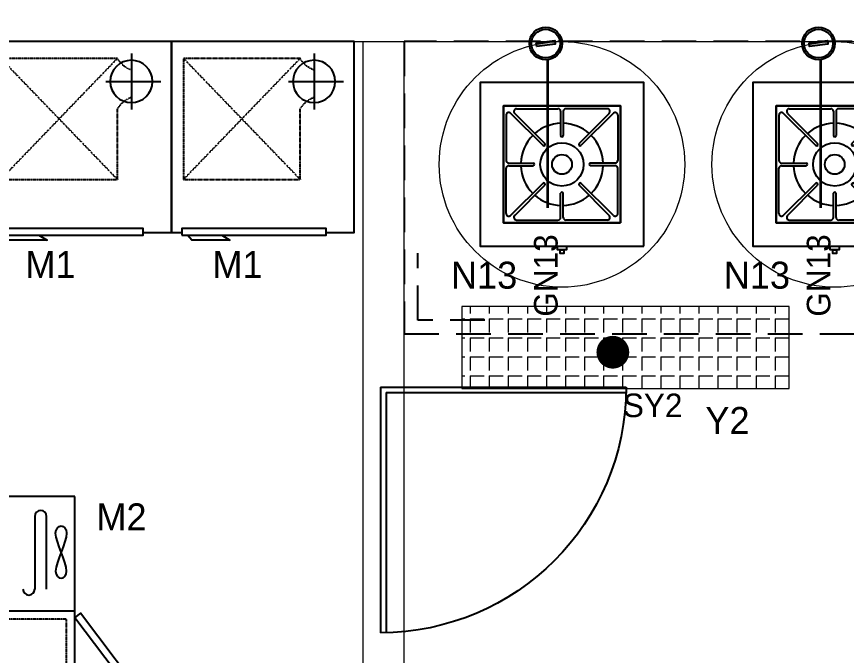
# Model space of a CAD drawing. Header units: centimetres. Extents: x -72470 to -43129, y -18750 to -16337.
# Drawn here: x -47186.1 to -46881.9, y -17133.6 to -16899.4 of the extents above; entities that cross this region are included whole.
import ezdxf

# ---------------------------------------------------------------- set-up
doc = ezdxf.new("R2010")
doc.units = ezdxf.units.CM
doc.header["$MEASUREMENT"] = 0
for name, pattern in [('Dashed', [0.005644, 0.002822, -0.002822]), ('DUZ', [0]), ('HIDDENX2', [19.05, 12.7, -6.35])]:
    doc.linetypes.add(name, pattern=pattern)
doc.layers.get('0').update_dxf_attribs({"linetype": 'DUZ', "lineweight": 0})
for name, color, linetype in [('002 Çizgi', 7, 'Continuous'), ('11-021_500-BLOK B-str_zemin_kat$0$2DTARAMA1', 253, 'Continuous'), ('CIHAZ', 2, 'Continuous'), ('kapı ABD', 55, 'Continuous'), ('S2000-002 Çizgi', 7, 'Continuous'), ('S2000-024 Gaz Tes İşaretler', 3, 'Continuous'), ('SIH', 4, 'Continuous'), ('SU', 152, 'Continuous')]:
    doc.layers.add(name, color=color, linetype=linetype)
for name, color, linetype, lineweight in [('ELK', 1, 'Continuous', 35), ('GAZ', 200, 'Continuous', 25), ('TEFRIS', 30, 'Continuous', 9)]:
    doc.layers.add(name, color=color, linetype=linetype, lineweight=lineweight)
doc.styles.add('TAKSİM', font='GOTHIC.TTF', dxfattribs={"height": 20})

# ---------------------------------------------------------------- blocks, each defined once
blk = doc.blocks.new('A$C73A43FF4')
at = {"layer": 'S2000-002 Çizgi'}
for p, q in [((13.35, 53.03), (28.55, 53.03)), ((29.52, 52.07), (29.52, 43.2)), ((30.48, 52.07), (30.48, 43.2)), ((46.65, 53.03), (31.45, 53.03)), ((51.43, 11.2), (51.43, 54.05)), ((9.54, 50.64), (9.54, 34.07)), ((11.11, 51.39), (23.07, 39.5)), ((12.74, 51.31), (23.68, 40.25)), ((47.26, 51.31), (36.32, 40.25)), ((48.89, 51.39), (36.93, 39.5)), ((50.46, 50.64), (50.46, 34.07)), ((23.75, 39.58), (23.75, 39.58)), ((36.25, 39.58), (36.25, 39.58)), ((9.54, 14.61), (9.54, 31.18)), ((10.5, 33.11), (19.51, 33.11)), ((10.5, 32.14), (19.51, 32.14)), ((10.5, 32.14), (19.51, 32.14)), ((49.5, 33.11), (40.49, 33.11)), ((49.5, 32.14), (40.49, 32.14)), ((49.5, 32.14), (40.49, 32.14)), ((50.46, 14.61), (50.46, 31.18)), ((11.11, 13.86), (23.07, 25.75)), ((12.74, 13.93), (23.68, 24.99)), ((23.75, 25.67), (23.75, 25.67)), ((36.25, 25.67), (36.25, 25.67)), ((47.26, 13.93), (36.32, 24.99)), ((48.89, 13.86), (36.93, 25.75)), ((29.52, 13.18), (29.52, 22.04)), ((30.48, 13.18), (30.48, 22.04)), ((13.35, 12.22), (28.55, 12.22)), ((46.65, 12.22), (31.45, 12.22)), ((8.57, 11.2), (51.43, 11.2))]:
    blk.add_line(p, q, dxfattribs=at)
for points in [[(60, 2.62), (60, 62.62), (0, 62.62), (0, 2.62)], [(51.43, 11.2), (51.43, 54.05), (8.57, 54.05), (8.57, 11.2)], [(51.43, 11.2), (8.57, 11.2), (8.57, 54.05), (51.43, 54.05)], [(51.43, 11.2), (8.57, 11.2), (8.57, 54.05), (51.43, 54.05)], [(28.36, 2.62), (31.64, 2.62), (31.64, 1.31), (28.36, 1.31)], [(29.34, 1.31), (30.66, 1.31), (30.66, 0), (29.34, 0)]]:
    blk.add_lwpolyline(points, close=True, dxfattribs=at)
for radius in [7.93, 3.64]:
    blk.add_circle((30, 32.62), radius, dxfattribs=at)
for centre, radius, start, end in [((13.35, 52.07), 0.965, 90, 231.148), ((28.55, 52.07), 0.965, 360, 90), ((31.45, 52.07), 0.965, 90, 180), ((46.65, 52.07), 0.965, 308.852, 90), ((10.5, 50.64), 0.965, 51.148, 180), ((49.5, 50.64), 0.965, 360, 128.852), ((30, 32.62), 15.07, 91.8351, 131.3748), ((30, 32.62), 15.07, 48.6252, 88.1649), ((30, 32.62), 15.07, 135.2011, 178.1649), ((30, 43.2), 0.483, 180, 270), ((30, 43.2), 0.483, 270, 360), ((30, 32.62), 15.07, 1.8351, 44.7989), ((23.37, 39.88), 0.483, 231.1535, 321.1357), ((23.37, 39.88), 0.483, 321.1471, 51.1404), ((36.63, 39.88), 0.483, 128.8596, 218.8529), ((36.63, 39.88), 0.483, 218.8643, 308.8465), ((10.5, 34.07), 0.965, 180, 270), ((49.5, 34.07), 0.965, 270, 360), ((10.5, 31.18), 0.965, 90, 180), ((30, 32.62), 15.07, 181.8351, 224.7989), ((19.51, 32.62), 0.483, 360, 90), ((19.51, 32.62), 0.483, 270, 360), ((40.49, 32.62), 0.483, 90, 180), ((40.49, 32.62), 0.483, 180, 270), ((30, 32.62), 15.07, 315.2011, 358.1649), ((49.5, 31.18), 0.965, 0, 90), ((23.37, 25.37), 0.483, 38.8643, 128.8465), ((23.37, 25.37), 0.483, 308.8596, 38.8529), ((36.63, 25.37), 0.483, 141.1471, 231.1404), ((36.63, 25.37), 0.483, 51.1535, 141.1357), ((30, 32.62), 15.07, 228.6252, 268.1649), ((30, 22.04), 0.483, 90, 180), ((30, 22.04), 0.483, 0, 90), ((30, 32.62), 15.07, 271.8351, 311.3748), ((10.5, 14.61), 0.965, 180, 308.852), ((13.35, 13.18), 0.965, 128.852, 270), ((28.55, 13.18), 0.965, 270, 0), ((31.45, 13.18), 0.965, 180, 270), ((46.65, 13.18), 0.965, 270, 51.148), ((49.5, 14.61), 0.965, 231.148, 0)]:
    blk.add_arc(centre, radius, start, end, dxfattribs=at)
blk = doc.blocks.new('rtyjjkw5')
at = {"layer": 'kapı ABD', "color": 7}
for p, q in [((-2, 2), (-2, 90)), ((0, 0), (0, 90)), ((-2, 2), (-90, 2)), ((0, 0), (-90, 0))]:
    blk.add_line(p, q, dxfattribs=at)
blk.add_arc((0, 0), 90, 90, 180, dxfattribs=at)
blk = doc.blocks.new('A$C5B5611F4')
at = {"layer": 'CIHAZ', "color": 1}
for p, q in [((14.73, 68.47), (14.73, 47.92)), ((24.09, 58.19), (3.98, 58.19))]:
    blk.add_line(p, q, dxfattribs=at)
at = {"layer": 'CIHAZ', "color": 5, "linetype": 'Dashed'}
for p, q in [((19.82, 66.66), (62.62, 22.28)), ((62.62, 66.66), (19.82, 22.28))]:
    blk.add_line(p, q, dxfattribs=at)
at = {"layer": 'CIHAZ', "color": 5}
for points in [[(63.2, 1.82), (10.36, 1.82), (10.36, 4.32), (63.2, 4.32)], [(61.2, 1.82), (48.6, 1.82), (45.6, 0), (59.6, 0)]]:
    blk.add_lwpolyline(points, close=True, dxfattribs=at)
at = {"layer": 'CIHAZ', "color": 1}
blk.add_circle((14.73, 58.19), 7.76, dxfattribs=at)
at = {"layer": 'S2000-002 Çizgi', "linetype": 'Dashed'}
for p, q in [((19.82, 66.66), (62.62, 66.66)), ((62.62, 66.66), (62.62, 22.28)), ((19.82, 22.28), (19.82, 48.05)), ((62.62, 22.28), (19.82, 22.28))]:
    blk.add_line(p, q, dxfattribs=at)
at = {"layer": 'S2000-002 Çizgi'}
blk.add_lwpolyline([(10.36, 2.81), (0, 2.81), (0, 72.81), (67, 72.81), (67, 2.81), (63.2, 2.81)], dxfattribs=at)
at = {"layer": 'S2000-002 Çizgi', "linetype": 'Dashed'}
for centre, radius, start, end in [((11.6, 71.22), 9.4, 291.2079, 330.9566), ((11, 43.02), 10.16, 29.6907, 66.7752)]:
    blk.add_arc(centre, radius, start, end, dxfattribs=at)
blk = doc.blocks.new('A$C01E77913')
at = {"layer": 'S2000-002 Çizgi'}
for points in [[(2, 26.8), (15, 26.8, -0.414214), (17, 24.8), (17, 2, -0.414214), (15, 0), (2, 0, -0.414214), (0, 2), (0, 24.8, -0.414214)], [(4, 24.8), (13, 24.8, -0.414214), (15, 22.8), (15, 4, -0.414214), (13, 2), (4, 2, -0.414214), (2, 4), (2, 22.8, -0.414214)]]:
    blk.add_lwpolyline(points, format="xyb", close=True, dxfattribs=at)
blk.add_lwpolyline([(4.71, 14.27), (12.21, 14.27), (12.21, 13.52), (4.71, 13.52)], close=True, dxfattribs=at)
blk.add_circle((8.46, 13.87), 3.82, dxfattribs=at)
blk = doc.blocks.new('A$C6C637BAC')
at = {"layer": '002 Çizgi', "color": 7}
for p, q in [((2, 140), (2, 0)), ((55.32, 132.67), (55.32, 106)), ((59.66, 106), (59.66, 132.67)), ((63.14, 127.7), (63.6, 128.52)), ((63.6, 128.52), (64.24, 129.01)), ((64.24, 129.01), (64.97, 129.17)), ((64.97, 129.17), (65.71, 129.01)), ((65.71, 129.01), (66.35, 128.52)), ((66.35, 128.52), (66.8, 127.7)), ((62.97, 126.56), (63.14, 127.7)), ((63.14, 125.1), (62.97, 126.56)), ((63.6, 123.4), (63.14, 125.1)), ((66.8, 125.1), (66.35, 123.4)), ((66.8, 127.7), (66.97, 126.56)), ((66.97, 126.56), (66.8, 125.1)), ((64.24, 121.54), (63.6, 123.4)), ((66.35, 123.4), (65.71, 121.54)), ((64.97, 119.59), (64.24, 121.54)), ((64.97, 119.59), (64.24, 117.64)), ((65.71, 121.54), (64.97, 119.59)), ((65.71, 117.64), (64.97, 119.59)), ((63.6, 115.78), (63.14, 114.07)), ((64.24, 117.64), (63.6, 115.78)), ((66.35, 115.78), (65.71, 117.64)), ((66.8, 114.07), (66.35, 115.78)), ((63.14, 114.07), (62.97, 112.62)), ((62.97, 112.62), (63.14, 111.47)), ((66.97, 112.62), (66.8, 114.07)), ((66.8, 111.47), (66.97, 112.62)), ((63.14, 111.47), (63.6, 110.66)), ((63.6, 110.66), (64.24, 110.17)), ((64.24, 110.17), (64.97, 110)), ((64.97, 110), (65.71, 110.17)), ((65.71, 110.17), (66.35, 110.66)), ((66.35, 110.66), (66.8, 111.47))]:
    blk.add_line(p, q, dxfattribs=at)
for points in [[(70, 140), (0, 140), (0, 0), (70, 0)], [(32, 0), (32, 140), (0, 140), (0, 0)], [(97.82, 63.04), (72.05, 97.15), (70, 95.6), (95.77, 61.49)], [(97.82, 35.2), (72.05, 1.09), (70, 2.64), (95.77, 36.75)]]:
    blk.add_lwpolyline(points, close=True, dxfattribs=at)
blk.add_lwpolyline([(2, 98), (70, 98)], dxfattribs=at)
at = {"layer": '002 Çizgi', "color": 7, "linetype": 'Dashed'}
blk.add_lwpolyline([(5, 95), (5, 3), (67, 3), (67, 95)], close=True, dxfattribs=at)
at = {"layer": '002 Çizgi', "color": 7, "const_width": 0.427}
for points in [[(96.12, 65.28), (97.44, 66.28), (93.18, 71.91), (92.09, 73.36)], [(96.12, 32.96), (97.44, 31.96), (93.18, 26.33), (92.09, 24.89)]]:
    blk.add_lwpolyline(points, dxfattribs=at)
at = {"layer": '002 Çizgi', "color": 7}
for centre, radius, start, end in [((57.49, 132.67), 2.17, 0, 180), ((53.15, 106), 2.17, 180, 0), ((70, 95.6), 42.75, 270, 310.5092), ((70, 2.64), 42.75, 49.4908, 90)]:
    blk.add_arc(centre, radius, start, end, dxfattribs=at)
at = {"layer": '002 Çizgi', "color": 7, "xscale": -1, "rotation": 270}
for p in [(2.6, 115.51), (2.6, 97.51), (2.6, 79.51), (2.6, 61.51), (2.6, 43.51), (2.6, 25.51), (2.6, 7.51)]:
    blk.add_blockref('A$C01E77913', p, dxfattribs=at)
blk = doc.blocks.new('A$C7E7D3E18')
at = {"layer": 'SIH', "linetype": 'Continuous', "const_width": 6}
blk.add_lwpolyline([(3, 6, 1), (9, 6, 1)], format="xyb", close=True, dxfattribs=at)
blk = doc.blocks.new('A$C45BD7F52')
at = {"layer": 'S2000-024 Gaz Tes İşaretler'}
h = blk.add_hatch(color=256, dxfattribs=at)
h.paths.add_polyline_path([(8, 4, 1), (0, 4, 1)])
h.paths.add_polyline_path([(7.5, 4, 1), (0.5, 4, 1)], flags=16)
for radius in [4, 3.5]:
    blk.add_circle((4, 4), radius, dxfattribs=at)
blk = doc.blocks.new('A$C73223F6F')
at = {"layer": 'GAZ'}
blk.add_hatch(color=256, dxfattribs=at).paths.add_polyline_path([(2.63, 6.75), (2.59, 5.44), (9.36, 5.25), (9.4, 6.56)])
blk.add_lwpolyline([(2.63, 6.75), (9.4, 6.56), (9.36, 5.25), (2.59, 5.44)], close=True, dxfattribs=at)
at = {"layer": 'GAZ', "xscale": 1.499999999995655, "yscale": 1.499999999995655, "zscale": 1.499999999995655, "rotation": 358.3670394844737}
blk.add_blockref('A$C45BD7F52', (-0.17, 0.17), dxfattribs=at)

msp = doc.modelspace()

# ---------------------------------------------------------------- hatches: boundary and pattern name
h = msp.add_hatch()
h.set_pattern_fill('ANGLE', color=256, angle=270)
h.set_pattern_definition([(270, (-52754.496, -14788.927), (6.985, 1e-14), [5.08, -1.905]), (360, (-52754.496, -14788.927), (-1e-14, 6.985), [5.08, -1.905])])
h.paths.add_polyline_path([(-47022.9, -17005.7), (-47022.9, -17035.7), (-46902.9, -17035.7), (-46902.9, -17005.7)])
at = {"layer": '11-021_500-BLOK B-str_zemin_kat$0$2DTARAMA1'}
h = msp.add_hatch(dxfattribs=at)
h.set_pattern_fill('ANSI33', color=256, scale=100)
h.set_pattern_definition([(45, (-405862.577, -192797.837), (-17.6776695, 17.6776695), []), (45, (-405844.9, -192797.837), (-17.6776695, 17.6776695), [12.5, -6.25])])
edge = h.paths.add_edge_path()
edge.add_arc((-45801.24, -17327.07), 40, 0, 360)
edge = h.paths.add_edge_path()
edge.add_arc((-46641.24, -17327.07), 40, 0, 360)
edge = h.paths.add_edge_path()
edge.add_arc((-47481.24, -17327.07), 40, 0, 360)
edge = h.paths.add_edge_path()
edge.add_arc((-48321.24, -17327.07), 40, 0, 360)
h.paths.add_polyline_path([(-47188.77, -17161.4), (-47015.01, -17161.4), (-47015.01, -17115.45), (-47188.77, -17115.45)], flags=9)
h.paths.add_polyline_path([(-46335.56, -17161.43), (-46161.79, -17161.43), (-46161.79, -17115.45), (-46335.56, -17115.45)], flags=9)
h.paths.add_polyline_path([(-48028.77, -17161.43), (-47873.65, -17161.43), (-47873.65, -17115.45), (-48028.77, -17115.45)], flags=9)
edge = h.paths.add_edge_path()
edge.add_arc((-49161.24, -17327.07), 40, 0, 360)
edge = h.paths.add_edge_path()
edge.add_arc((-47481.24, -18167.07), 40, 0, 360)
edge = h.paths.add_edge_path()
edge.add_arc((-46641.24, -18167.07), 40, 0, 360)
edge = h.paths.add_edge_path()
edge.add_arc((-45801.24, -18167.07), 40, 0, 360)

# ---------------------------------------------------------------- linework, layer by layer
msp.add_lwpolyline([(-46902.9, -17035.7), (-46902.9, -17005.7), (-47022.9, -17005.7), (-47022.9, -17035.7)], close=True)
at = {"layer": 'ELK', "color": 3}
for p, q in [((-46991.41, -16915.28), (-46991.41, -16969.48)), ((-46891.41, -16915.28), (-46891.41, -16969.48))]:
    msp.add_line(p, q, dxfattribs=at)
at = {"layer": 'S2000-002 Çizgi', "linetype": 'HIDDENX2'}
msp.add_lwpolyline([(-47044.01, -17015.7), (-46594.01, -17015.7), (-46594.01, -16908.59), (-47044.01, -16908.59)], close=True, dxfattribs=at)
msp.add_lwpolyline([(-47014.42, -17010.7), (-47039.01, -17010.7), (-47039.01, -16986.12)], dxfattribs=at)
at = {"layer": 'TEFRIS', "color": 0, "linetype": 'Continuous'}
for p, q in [((-47059.01, -17411.81), (-47059.01, -16908.59)), ((-47044.01, -17396.79), (-47044.01, -16908.59))]:
    msp.add_line(p, q, dxfattribs=at)
msp.add_lwpolyline([(-46481.39, -16908.57), (-45801.24, -16908.57), (-45801.24, -16892.07), (-47724.29, -16892.07), (-47724.29, -16908.57), (-46585.68, -16908.57)], dxfattribs=at)
for centre in [(-46986.17, -16953.61), (-46886.17, -16953.61)]:
    msp.add_circle(centre, 45, dxfattribs=at)
msp.add_spline([(-48413.92, -16986.74), (-48260.07, -16817.84), (-47809.34, -16817.84), (-47583.97, -16794.02), (-47154.91, -16822.17), (-46962.05, -16861.15), (-46757.74, -16809.69), (-46525.39, -16845.99), (-46482.55, -17047.02), (-46359.57, -17093.23)], degree=3, dxfattribs=at)

# ---------------------------------------------------------------- block references
msp.add_blockref('A$C7E7D3E18', (-46973.51, -17028.44))
at = {"color": 4, "xscale": -1, "rotation": 270}
msp.add_blockref('rtyjjkw5', (-47052.64, -17035.24), dxfattribs=at)
at = {"layer": 'GAZ', "color": 3, "rotation": 8.454303259601334}
for p in [(-46997.17, -16916.13), (-46897.17, -16916.13)]:
    msp.add_blockref('A$C73223F6F', p, dxfattribs=at)
at = {"layer": 'S2000-002 Çizgi', "xscale": -1}
for p in [(-47129.29, -16981.4), (-47062.29, -16981.4)]:
    msp.add_blockref('A$C5B5611F4', p, dxfattribs=at)
at = {"layer": 'S2000-002 Çizgi'}
for p in [(-47016.17, -16986.23), (-46916.17, -16986.23)]:
    msp.add_blockref('A$C73A43FF4', p, dxfattribs=at)
at = {"layer": 'TEFRIS', "color": 0, "linetype": 'Continuous'}
msp.add_blockref('A$C6C637BAC', (-47234.74, -17215.28), dxfattribs=at)

# ---------------------------------------------------------------- texts
at = {"style": 'TAKSİM'}
for s, p in [('M1', (-47182.86, -16995.27, 0)), ('M1', (-47114.31, -16995.27, 0)), ('N13', (-47026.85, -16999.16, 0)), ('N13', (-46926.85, -16999.16, 0)), ('Y2', (-46933.59, -17052.42, 0)), ('M2', (-47156.84, -17087.76, 0))]:
    msp.add_text(s, height=9.9, dxfattribs=at).set_placement(p)
at = {"layer": 'ELK', "color": 3, "linetype": 'Continuous', "style": 'TAKSİM'}
for p in [(-46987.77, -17009.42), (-46887.77, -17009.42)]:
    msp.add_text('GN13', height=8.64, rotation=90, dxfattribs=at).set_placement(p)
at = {"layer": 'SU', "style": 'TAKSİM'}
msp.add_text('SY2', height=8.64, dxfattribs=at).set_placement((-46963.84, -17046.24))

doc.saveas('drawing.dxf')
